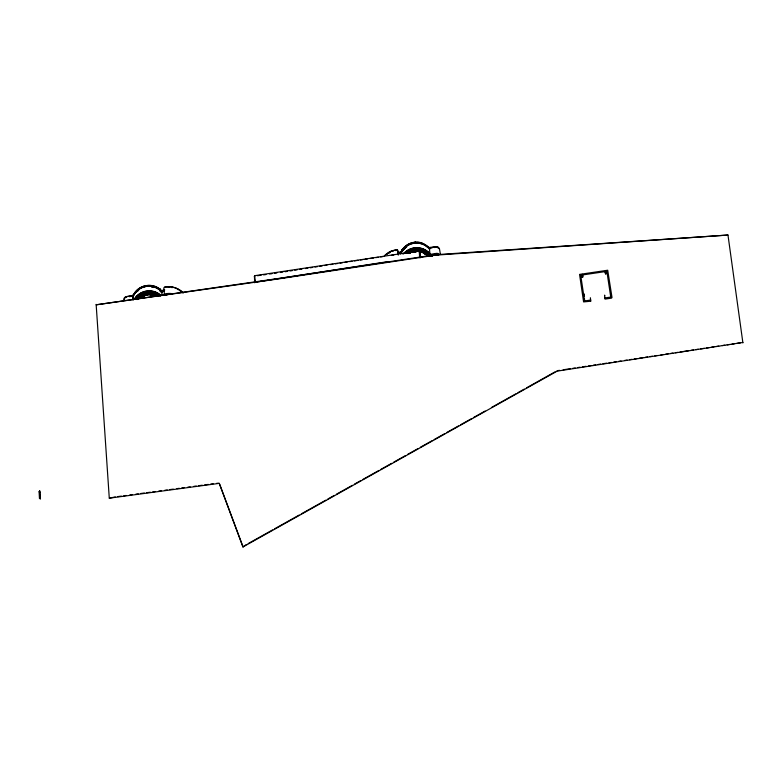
<?xml version="1.0" encoding="UTF-8"?>
<svg xmlns="http://www.w3.org/2000/svg" width="782" height="782" viewBox="0 0 782 782"><rect width="100%" height="100%" fill="white"/><g stroke="black" fill="none" stroke-linecap="round" stroke-linejoin="round"><path stroke-width="1.17" d="M132.823 297.268L133.067 295.645A17.243 16.95 -3.1 0 1 161.669 291.031L164.122 290.64L163.751 287.913L165.031 287.229A19.873 19.54 -3.1 0 1 182.939 292.585M139.91 297.238L148.297 294.413L155.471 295.586M411.576 250.846L422.632 251.794M164.083 294.814L165.383 293.807A19.873 19.54 -3.1 0 1 171.209 293.533M411.43 251.599L409.494 252.928M254.355 276.535L255.02 275.645L418.947 250.944L419.846 251.599L420.736 257.503M254.688 282.752L254.424 276.085M150.154 293.553L155.315 296.007L150.183 293.582M432.104 256.3L422.476 251.13L432.241 256.154M132.784 296.173L132.989 295.655L133.223 300.044M400.355 253.026L400.56 252.508L400.394 253.798M137.446 298.812L139.646 296.134L148.199 293.152L155.628 294.374L158.355 296.241M150.31 293.876L139.714 296.573M400.423 253.72L400.795 252.84A17.302 17.018 -3.1 0 1 429.025 248.285L432.153 247.855M132.314 295.42L132.275 296.143M144.504 285.684L144.602 286.632L144.709 286.085M159.733 289.154C160.007 290.044 160.036 288.245 159.704 290.073M159.86 289.086L159.978 290.337L160.134 289.35M171.835 286.945C172.666 287.297 171.766 286.378 171.893 287.668M389.436 251.863L389.905 251.667L389.866 252.635M401.84 250.113L401.938 251.276M415.076 242.752L415.31 242.449M429.807 247.454L429.797 248.314L430.188 247.503M582.698 277.063C581.212 276.711 583.861 278.128 582.57 274.756M605.473 273.495C607.076 273.641 604.017 274.13 605.346 271.178M422.006 250.582L429.543 255.479L422.016 250.68M429.572 256.105L431.85 255.988M39.1 491.722L39.706 490.91L40.293 498.867L39.452 498.31L39.1 491.722L39.931 492.279M39.452 498.31L40.058 497.489L39.706 490.91M136.557 299.516L139.479 296.016L148.169 292.967L155.726 294.286M137.456 298.978L139.626 296.329L148.199 293.318L155.638 294.531L157.456 295.772M137.368 299.477L139.519 296.73M137.485 299.535L139.792 296.554M138.219 298.812L139.665 297.043L148.267 293.827L155.403 295L148.257 293.788L155.765 295.01L157.612 296.124M138.385 299.037L139.831 297.277L148.277 294.315L155.569 295.508M254.756 282.312L386.855 261.794M137.026 299.223L139.646 296.886L148.238 293.876L155.667 295.088M137.085 299.35L139.753 296.935M137.192 299.447L139.851 297.033M385.252 255.069L390.316 251.472L396.953 249.536M132.617 295.332L132.745 296.222M124.856 297.59L126.185 296.661L133.429 295.303C138.043 284.521 153.516 281.872 161.424 290.562L164.748 289.985M409.494 253.016L411.586 251.638M409.543 253.143L411.674 251.755M742.88 342.457L557.146 371.137L242.938 546.96L246.095 544.751M248.226 543.558L272.654 529.893M274.785 528.71L299.213 515.035M301.334 513.852L325.771 500.187M327.893 498.994L334.266 495.426M336.397 494.244L352.33 485.329M354.451 484.136L360.825 480.578M362.956 479.386L378.889 470.471M381.01 469.278L391.635 463.345M393.757 462.152L405.447 455.613M407.569 454.43L418.194 448.487M420.315 447.294L431.996 440.755M434.127 439.572L444.753 433.629M446.874 432.436L458.555 425.907M460.686 424.714L471.302 418.771M473.433 417.588L485.114 411.049M491.477 407.481L515.837 393.845M517.948 392.652L524.302 389.094M526.423 387.911L555.005 371.89M434.86 255.352L438.135 255.215M407.148 253.026L413.307 250.113L422.045 250.543M407.207 253.143L413.326 250.24M408.341 252.879L413.365 250.494L421.948 250.924L429.484 255.734L431.713 255.577M408.487 253.104L413.346 250.827M409.279 252.889L413.365 250.963M409.387 253.124L413.395 251.061L422.055 251.393L429.582 256.203M409.504 253.202L412.466 251.794M411.488 252.43L413.463 251.491L415.868 251.608M402.065 250.113L402.222 251.237M139.431 295.997L148.16 292.927L155.755 294.159M139.47 296.71L148.199 293.641L155.53 294.785L157.348 296.036M140.838 296.026L148.228 293.436M139.528 296.828L148.238 293.592L155.794 294.882M139.822 297.111L148.267 294.149L155.559 295.352M139.958 297.424L148.306 294.54M139.695 296.143L150.369 293.964M139.616 296.349L150.408 294.1M139.655 296.486L150.408 294.237M129.323 296.691L131.396 296.349M133.067 295.645L126.293 296.74A3.157 3.108 -3.1 0 0 123.703 300.259M398.302 255.088L398.185 252.889L400.638 252.498A17.243 16.95 -3.1 0 1 429.24 247.884L435.994 246.799A3.157 3.108 -3.1 0 1 439.464 248.823L440.393 254.16M133.028 296.427L133.106 296.407A17.243 16.95 -3.1 0 1 161.708 291.803L162.255 292.605M429.611 253.456L429.543 253.466A17.243 16.95 -3.1 0 0 403.991 253.436M405.672 252.909A17.243 16.95 -3.1 0 1 429.592 254.473L436.346 253.378A3.157 3.108 -3.1 0 1 439.357 254.57M429.592 254.473L430.139 255.284L429.308 247.874L429.67 248.305M434.235 247.532L436.307 247.2A2.375 2.326 -3.1 0 1 437.861 247.64M280.415 272.478L282.801 272.097M285.186 271.725L287.58 271.354M289.966 270.973L292.351 270.601M294.736 270.23L297.121 269.858M299.506 269.477L301.891 269.106M305.479 268.549L307.864 268.167M310.249 267.796L312.634 267.424M315.019 267.043L317.404 266.672M319.799 266.3L322.184 265.919M324.569 265.548L326.954 265.176M330.532 264.609L332.917 264.238M335.302 263.866L337.697 263.495M340.082 263.114L342.467 262.742M344.852 262.371L347.237 261.99M349.622 261.618L352.017 261.247M429.132 255.127L436.679 254.121A2.375 2.326 -3.1 0 1 438.233 254.561M429.162 255.558L436.708 254.551A2.375 2.326 -3.1 0 1 438.262 254.991M162.48 291.334L164.494 291.021M354.402 260.885L357.98 260.338M360.365 259.976L362.75 259.614M365.135 259.253L367.52 258.891M369.906 258.529L373.483 257.992M375.868 257.63L378.253 257.268M380.648 256.907L383.033 256.545M557.126 370.707L559.541 370.336M563.157 369.788L570.391 368.684M572.805 368.322L575.22 367.951M577.634 367.589L580.048 367.217M582.453 366.846L586.08 366.299M588.484 365.937L590.899 365.565M593.313 365.204L595.728 364.832M598.132 364.471L600.547 364.099M602.961 363.728L606.578 363.18M608.992 362.819L611.407 362.447M613.821 362.086L616.226 361.714M618.64 361.352L621.055 360.981M624.671 360.434L627.086 360.062M629.5 359.7L631.905 359.329M634.319 358.967L636.734 358.596M639.148 358.234L642.765 357.677M645.179 357.315L647.594 356.944M649.998 356.582L652.413 356.211M654.827 355.849L657.242 355.478M660.858 354.93L663.273 354.559M665.678 354.197L668.092 353.826M670.506 353.464L672.921 353.093M675.335 352.731L677.74 352.359M680.154 351.998L688.6 350.707M691.014 350.346L693.419 349.974M695.833 349.613L698.248 349.241M700.662 348.88L704.279 348.322M706.693 347.961L709.108 347.589M711.512 347.228L713.927 346.856M716.341 346.494L718.756 346.123M722.373 345.576L724.787 345.204M727.201 344.842L729.606 344.471M732.02 344.109L734.435 343.738M736.849 343.376L740.466 342.819M397.637 252.43L400.99 251.931C403.825 246.438 409.357 242.156 415.731 242.234A11.583 11.085 2.7 0 1 423.316 243.74L429.005 247.64L436.278 246.662L437.832 247.112L438.78 248.617M590.557 298.88L590.684 301.226L583.587 301.911L579.56 274.394L607.712 270.23L612.013 297.483L611.514 298.147L605.004 299.105L604.828 297.952L610.752 297.082L606.861 271.364L580.703 275.225L584.594 300.943L590.508 300.073L590.381 297.737M391.411 255.313L393.815 254.971M402.222 253.779L405.829 253.26M408.233 252.918L410.638 252.576M413.043 252.234L416.64 251.716M727.974 235.04L435.574 255.157L279.457 278.763L96.166 304.814L279.438 278.324L435.545 254.727L727.974 235.04L742.9 342.887M257.522 275.733L261.139 275.225M263.554 274.883L265.968 274.541M269.575 274.032L271.989 273.69M274.404 273.348L276.808 273.006M115.306 496.932L109.284 498.173L219.224 483.364L242.938 546.96M117.72 496.609L121.347 496.12M123.761 495.798L126.176 495.465M129.802 494.977L132.217 494.654M135.843 494.165L138.258 493.843M140.672 493.51L144.299 493.022M146.713 492.699L150.34 492.21M152.754 491.888L155.168 491.565M158.795 491.076L161.209 490.744M164.836 490.255L167.25 489.933M169.665 489.61L173.291 489.121M176.918 488.633L179.332 488.3M181.747 487.978L184.161 487.655M187.788 487.166L190.202 486.844M193.828 486.355L196.243 486.023M198.657 485.7L202.284 485.211M204.698 484.889L208.325 484.4M210.739 484.068L213.154 483.745M216.78 483.256L219.224 483.364M435.936 255.313L438.125 255.059M164.445 287.033C171.219 285.586 178.56 287.923 183.184 293.094M430.423 256.076L432.563 255.841M421.86 251.188L429.416 256.007L431.596 255.802M429.416 256.007L431.84 255.792M432.905 255.323L438.614 254.922L429.533 255.382M432.817 255.343L438.399 254.961M435.056 255.352L438.399 255.127M413.473 251.002L421.781 251.374M413.512 251.716L415.877 251.804M419.426 252.009L421.821 252.087M413.355 250.338L419.787 250.66M413.424 250.768L422.085 251.266M413.404 251.218L417.696 251.433M419.836 251.53L421.987 251.638L428.585 255.851M419.475 251.628L421.889 251.745L427.558 255.362M419.484 251.784L421.899 251.902L428.507 256.115M419.289 257.17L420.178 257.825M415.379 242.107L415.477 242.948M411.459 251.032L416.972 251.452M419.181 251.618L422.632 251.941M411.459 251.169L414.763 251.423M419.172 251.765L422.603 252.068M144.67 286.192L144.778 285.645M148.238 294.032L155.677 295.244M148.297 294.511L155.442 295.713L150.31 293.201M428.761 248.207L429.67 248.999M150.232 293.318L155.383 295.899M422.554 251.022L432.299 256.017M422.417 251.257L432.163 256.261M421.752 251.403L428.409 255.587M421.811 251.99L428.448 256.31M421.977 251.481L429.513 256.291M155.726 294.188L158.443 296.153M155.765 295.01L157.573 296.251M398.185 252.889L397.608 250.132L396.239 249.937A19.873 19.54 -3.1 0 0 384.285 255.958M429.924 253.671L429.269 252.948A17.302 17.018 -3.1 0 0 403.444 253.818M161.737 291.021L161.982 295.41M429.308 247.874L429.709 248.373M429.758 249.145L429.279 248.647A17.243 16.95 -3.1 0 0 400.677 253.26L400.638 252.498M164.767 294.804L164.855 295.029A19.218 18.905 -3.1 0 1 167.162 294.638A19.452 19.13 -3.1 0 0 164.797 294.941L164.767 294.804A19.54 19.218 -3.1 0 1 167.104 294.403M162.236 292.448L161.033 291.012A17.302 17.018 -3.1 0 0 132.872 296.789L132.94 299.526M219.625 484.068L242.909 546.53M40.058 497.489L40.293 498.867M604.652 295.127L604.73 295.645M590.508 300.073L590.684 301.226M254.893 280.112L255.255 282.498M96.147 304.384L109.284 498.173M610.625 294.736L610.752 297.082M605.972 271.09L606.03 273.778M605.825 270.943L605.845 273.866M605.62 270.914L605.747 273.221M605.444 271.002L605.649 273.837M604.701 295.616L604.828 297.952M584.213 293.934L584.34 296.27M584.467 298.607L584.594 300.943M582.394 274.414L582.6 277.239M582.297 275.02L582.414 277.327M582.199 274.374L582.219 277.297M582.013 274.472L582.072 277.151M430.08 247.405L430.178 248.373M429.934 247.386L430.041 248.441M419.651 251.188L419.983 257.415M419.26 250.963L419.592 257.19M415.242 241.99L415.35 243.016M415.105 242.049L415.203 242.997M401.968 250.045L402.085 251.296M397.608 250.132L397.843 254.521M397.012 250.641L396.992 250.299A19.081 18.758 -3.1 0 0 395.076 250.572M389.778 251.687L389.915 252.371M389.632 251.667L389.739 252.703M389.504 251.726L389.592 252.684M254.727 275.743L255.069 281.97M172.275 286.877L172.333 287.6M172.177 286.779L171.932 287.405L172.03 286.75M164.122 290.64L164.357 295.029M161.669 291.031L161.708 291.803M160.007 289.105L160.105 290.278M144.641 285.625L144.748 286.652M132.441 295.361L132.471 295.948M164.787 294.843A19.452 19.13 -3.1 0 1 167.113 294.443M124.524 299.281A2.375 2.326 -3.1 0 1 124.67 298.841M159.538 290.083A16.451 16.178 -3.1 0 1 160.339 290.796M124.504 298.939A2.375 2.326 -3.1 0 1 124.651 298.509M125.384 297.6A2.375 2.326 -3.1 0 1 126.215 297.209M134.23 294.667A16.451 16.178 -3.1 0 1 134.758 293.739M135.824 292.204A16.451 16.178 -3.1 0 1 138.873 289.223M140.662 288.05A16.451 16.178 -3.1 0 1 142.598 287.121M156.4 287.688A16.451 16.178 -3.1 0 1 159.518 289.741M168.257 287.307A19.081 18.758 -3.1 0 1 169.518 287.307M177.319 289.232A19.081 18.758 -3.1 0 1 178.423 289.819M179.987 290.816A19.081 18.758 -3.1 0 1 181.463 291.96M137.016 291.588A16.745 16.461 -3.1 0 1 138.746 290.093A16.686 16.412 -3.1 0 0 137.055 291.598M151.816 286.945A16.745 16.461 -3.1 0 1 154.054 287.493A16.686 16.412 -3.1 0 0 151.806 286.974M160.017 290.826A16.745 16.461 -3.1 0 1 161.62 292.429M159.978 290.836A16.686 16.412 -3.1 0 1 161.571 292.439M156.351 293.23A16.539 16.266 -3.1 0 1 158.335 294.345M140.956 293.592A16.686 16.412 -3.1 0 1 143.028 292.615M140.926 293.514A16.745 16.461 -3.1 0 1 143.008 292.527M152.07 291.618A16.745 16.461 -3.1 0 1 158.443 294.12M140.956 293.524A16.686 16.412 -3.1 0 1 143.028 292.556M152.06 291.637A16.686 16.412 -3.1 0 1 158.414 294.13M135.071 299.33A17.243 16.95 -3.1 0 1 160.408 296.075M135.012 298.323A17.243 16.95 -3.1 0 1 160.359 295.068M134.328 299.095A17.302 17.018 -3.1 0 1 159.948 294.521M401.821 251.853A16.451 16.178 -3.1 0 1 402.349 250.924M427.109 246.936A16.451 16.178 -3.1 0 1 427.91 247.65M386.67 254.473A19.081 18.758 -3.1 0 1 389.24 252.723M392.065 251.413A19.081 18.758 -3.1 0 1 393.258 251.022M401.801 251.521A16.451 16.178 -3.1 0 1 402.329 250.592M403.395 249.067A16.451 16.178 -3.1 0 1 406.014 246.408M415.389 242.782A16.451 16.178 -3.1 0 1 417.539 242.782M425.594 245.48A16.451 16.178 -3.1 0 1 427.891 247.308M438.203 247.943A2.375 2.326 -3.1 0 1 438.487 248.314M406.552 246.77A16.745 16.461 -3.1 0 0 401.968 251.814A16.686 16.412 -3.1 0 1 406.581 246.78M403.414 250.005A16.539 16.266 -3.1 0 1 406.669 246.887M406.806 251.442A16.745 16.461 -3.1 0 1 410.843 249.282M415.33 248.285A16.745 16.461 -3.1 0 1 417.637 248.246M424.274 249.976A16.745 16.461 -3.1 0 0 419.924 248.52A16.686 16.412 -3.1 0 1 422.133 249.116M426.249 251.13A16.745 16.461 -3.1 0 1 428.037 252.527A16.686 16.412 -3.1 0 0 426.219 251.139M406.836 251.452A16.686 16.412 -3.1 0 1 410.863 249.302M408.849 250.455A16.539 16.266 -3.1 0 1 410.921 249.526M136.391 299.35A16.451 16.178 -3.1 0 1 155.579 294.482M157.27 295.293A16.451 16.178 -3.1 0 1 158.638 296.134M166.801 294.804A19.081 18.758 -3.1 0 0 164.904 295.146L164.875 294.716A19.081 18.758 -3.1 0 1 171.747 294.374M407.94 252.674A16.451 16.178 -3.1 0 1 419.807 250.367M423.893 251.657A16.451 16.178 -3.1 0 1 428.282 254.658M136.361 298.92A16.451 16.178 -3.1 0 1 158.619 295.704M407.911 252.244A16.451 16.178 -3.1 0 1 428.262 254.228M158.414 294.198A16.686 16.412 -3.1 0 0 156.42 293.084A16.539 16.266 -3.1 0 1 158.326 294.237M139 294.755A16.745 16.461 -3.1 0 0 135.765 297.971A16.686 16.412 -3.1 0 1 139.04 294.775"/></g></svg>
